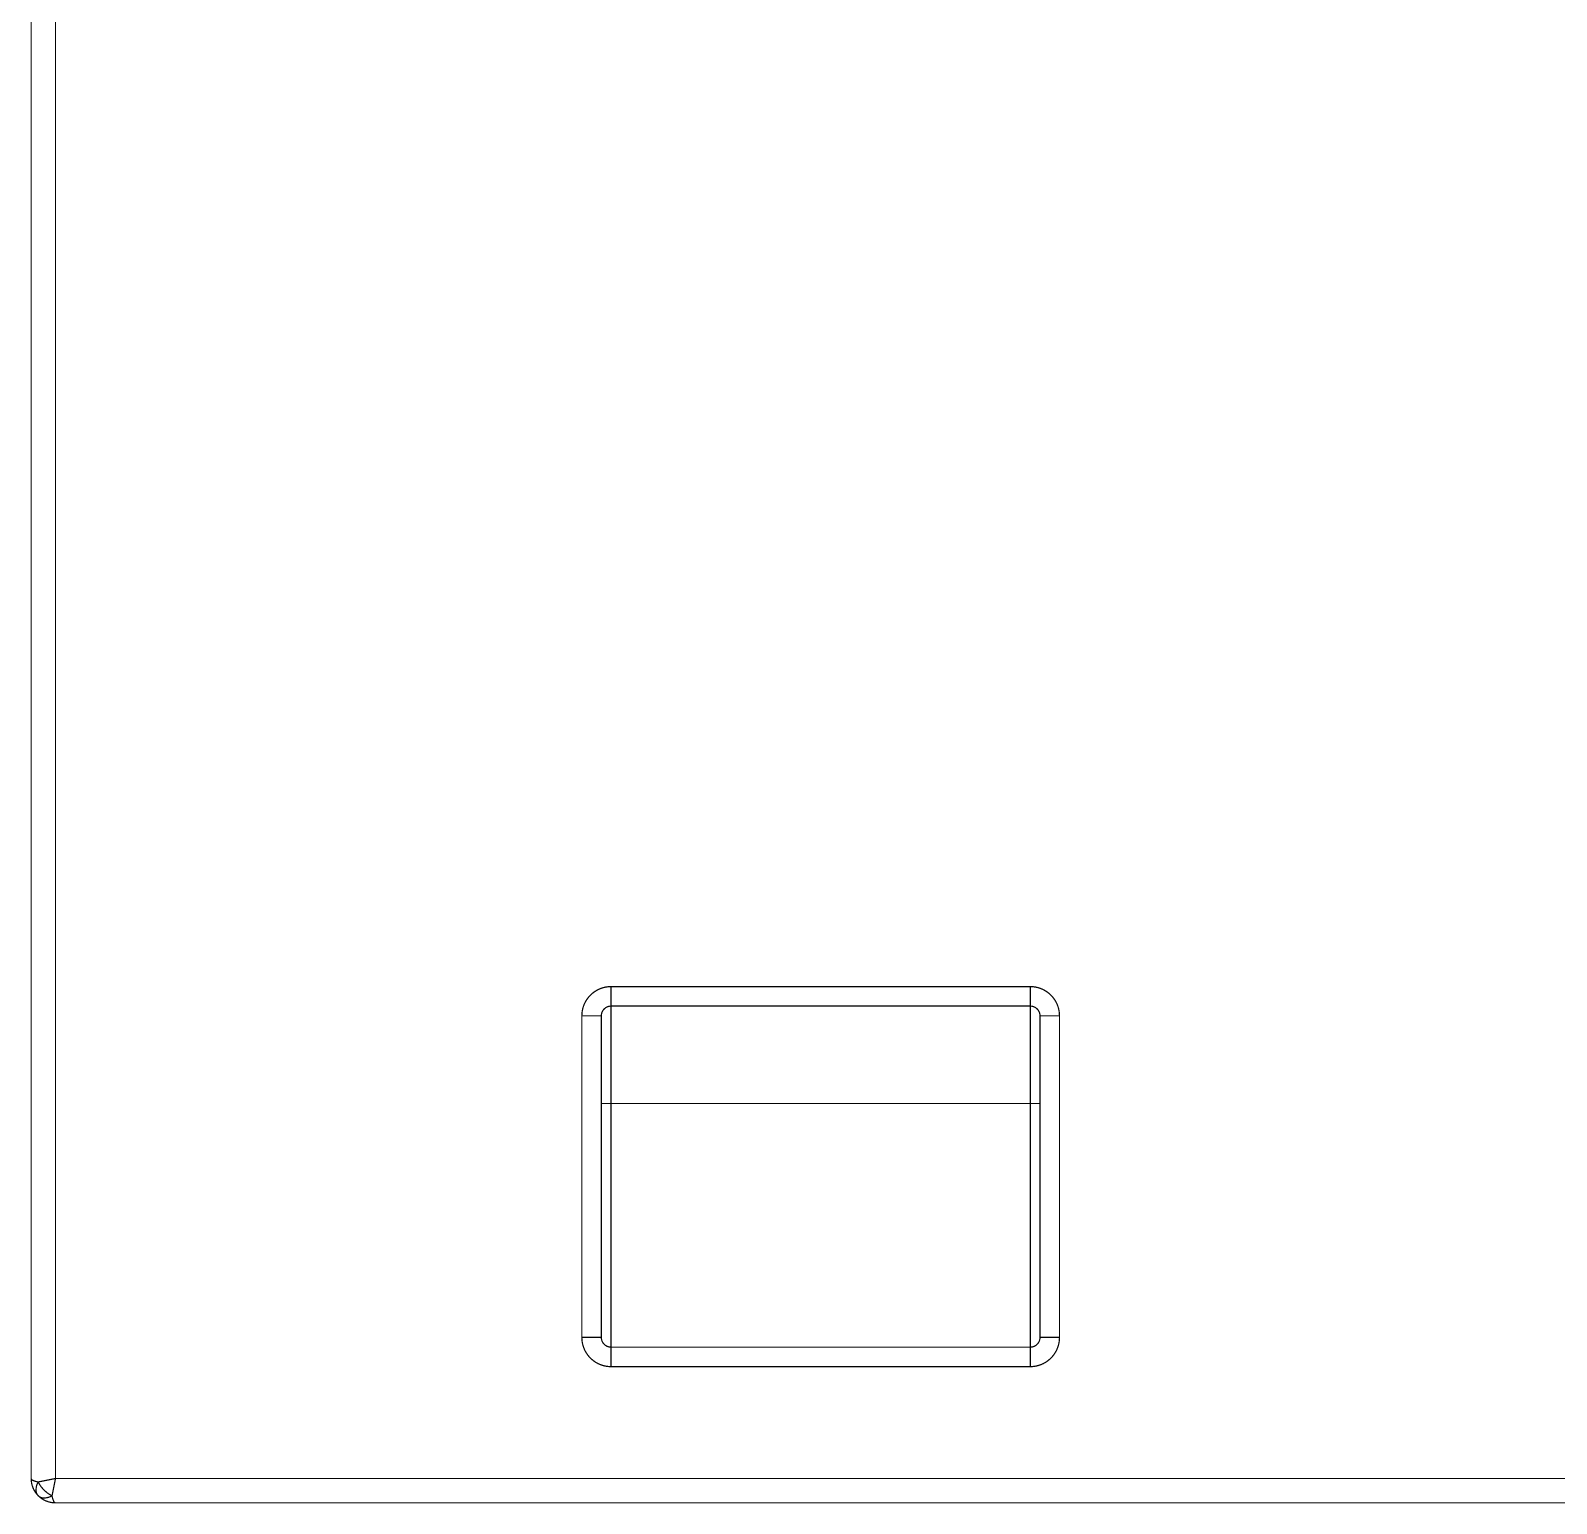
# Model space of a CAD drawing. Header units: inches. Extents: x 0 to 35.2, y -0.7 to 15.9.
# Drawn here: x 22.393 to 23.009, y 2.461 to 3.056 of the extents above; entities that cross this region are included whole.
import ezdxf

# ---------------------------------------------------------------- set-up
doc = ezdxf.new("R2010")
doc.units = ezdxf.units.IN
doc.header["$MEASUREMENT"] = 0
doc.layers.add('Dimensions', color=6, linetype='Continuous')

msp = doc.modelspace()

# ---------------------------------------------------------------- linework, layer by layer
at = {"layer": 'Dimensions', "const_width": 0.0005}
for points in [[(22.3933, 2.47127), (22.3933, 3.43402)], [(22.40314, 2.47127), (22.40314, 3.43855)], [(22.62752, 2.67001), (22.79681, 2.67001)], [(22.62752, 2.66213), (22.62752, 2.67001)], [(22.79681, 2.66213), (22.79681, 2.67001)], [(22.61571, 2.52827), (22.61571, 2.65819)], [(22.61571, 2.65819), (22.62358, 2.65819)], [(22.62358, 2.52827), (22.62358, 2.65819)], [(22.62752, 2.66213), (22.79681, 2.66213)], [(22.62752, 2.62276), (22.62752, 2.66213)], [(22.79681, 2.62276), (22.79681, 2.66213)], [(22.80075, 2.65819), (22.80862, 2.65819)], [(22.80075, 2.52827), (22.80075, 2.65819)], [(22.80862, 2.52827), (22.80862, 2.65819)], [(22.62358, 2.62276), (22.62752, 2.62276)], [(22.62752, 2.62276), (22.79681, 2.62276)], [(22.62752, 2.52434), (22.62752, 2.62276)], [(22.79681, 2.62276), (22.80075, 2.62276)], [(22.79681, 2.52434), (22.79681, 2.62276)], [(22.61571, 2.52827), (22.62358, 2.52827)], [(22.80075, 2.52827), (22.80862, 2.52827)], [(22.62752, 2.51646), (22.62752, 2.52434)], [(22.62752, 2.52434), (22.79681, 2.52434)], [(22.79681, 2.51646), (22.79681, 2.52434)], [(22.62752, 2.51646), (22.79681, 2.51646)], [(22.39612, 2.46987), (22.40314, 2.47127)], [(22.40283, 2.46972), (22.40314, 2.47127)], [(22.40314, 2.47127), (25.72198, 2.47127)], [(22.40173, 2.46425), (22.40224, 2.46676)], [(22.40224, 2.46676), (22.40252, 2.4682)], [(22.40252, 2.4682), (22.40283, 2.46972)], [(22.40314, 2.46143), (23.02319, 2.46143)]]:
    msp.add_lwpolyline(points, dxfattribs=at)
for points in [[(22.61571, 2.65819, -0.414214), (22.62752, 2.67001)], [(22.79681, 2.67001, -0.414214), (22.80862, 2.65819)], [(22.62358, 2.65819, -0.414214), (22.62752, 2.66213)], [(22.79681, 2.66213, -0.414214), (22.80075, 2.65819)], [(22.62752, 2.51646, -0.414214), (22.61571, 2.52827)], [(22.62752, 2.52434, -0.414214), (22.62358, 2.52827)], [(22.80862, 2.52827, -0.414214), (22.79681, 2.51646)], [(22.80075, 2.52827, -0.414214), (22.79681, 2.52434)], [(22.39341, 2.47096, -0.178344), (22.3933, 2.47127)], [(22.39617, 2.4643, -0.196417), (22.3933, 2.47127)], [(22.39376, 2.47066, -0.087318), (22.39341, 2.47096)], [(22.39434, 2.47037, -0.044398), (22.39376, 2.47066)], [(22.39612, 2.46987, -0.04459), (22.39434, 2.47037)], [(22.3953, 2.46609, -0.148264), (22.39612, 2.46987)], [(22.39617, 2.4643, -0.146724), (22.3953, 2.46609)], [(22.40173, 2.46425, -0.155417), (22.39612, 2.46987)], [(22.39795, 2.46344, -0.169479), (22.39617, 2.4643)], [(22.40314, 2.46143, -0.196417), (22.39617, 2.4643)], [(22.39911, 2.46343, -0.056949), (22.39795, 2.46344)], [(22.40173, 2.46425, -0.087028), (22.39911, 2.46343)], [(22.40197, 2.46326, -0.018721), (22.40173, 2.46425)], [(22.40224, 2.46247, -0.026886), (22.40197, 2.46326)], [(22.40253, 2.46189, -0.044396), (22.40224, 2.46247)], [(22.40314, 2.46143, -0.263858), (22.40253, 2.46189)]]:
    msp.add_lwpolyline(points, format="xyb", dxfattribs=at)
at = {"layer": 'Dimensions', "const_width": 0.00025}
for points in [[(22.6274, 2.67001, 1), (22.62765, 2.67001, 1)], [(22.6274, 2.67001, 1), (22.62765, 2.67001, 1)], [(22.6274, 2.67001, 1), (22.62765, 2.67001, 1)], [(22.79669, 2.67001, 1), (22.79694, 2.67001, 1)], [(22.79669, 2.67001, 1), (22.79694, 2.67001, 1)], [(22.79669, 2.67001, 1), (22.79694, 2.67001, 1)], [(22.61558, 2.65819, 1), (22.61583, 2.65819, 1)], [(22.61558, 2.65819, 1), (22.61583, 2.65819, 1)], [(22.61558, 2.65819, 1), (22.61583, 2.65819, 1)], [(22.62346, 2.65819, 1), (22.62371, 2.65819, 1)], [(22.62346, 2.65819, 1), (22.62371, 2.65819, 1)], [(22.62346, 2.65819, 1), (22.62371, 2.65819, 1)], [(22.6274, 2.66213, 1), (22.62765, 2.66213, 1)], [(22.6274, 2.66213, 1), (22.62765, 2.66213, 1)], [(22.6274, 2.66213, 1), (22.62765, 2.66213, 1)], [(22.6274, 2.66213, 1), (22.62765, 2.66213, 1)], [(22.79669, 2.66213, 1), (22.79694, 2.66213, 1)], [(22.79669, 2.66213, 1), (22.79694, 2.66213, 1)], [(22.79669, 2.66213, 1), (22.79694, 2.66213, 1)], [(22.79669, 2.66213, 1), (22.79694, 2.66213, 1)], [(22.80062, 2.65819, 1), (22.80087, 2.65819, 1)], [(22.80062, 2.65819, 1), (22.80087, 2.65819, 1)], [(22.80062, 2.65819, 1), (22.80087, 2.65819, 1)], [(22.8085, 2.65819, 1), (22.80875, 2.65819, 1)], [(22.8085, 2.65819, 1), (22.80875, 2.65819, 1)], [(22.8085, 2.65819, 1), (22.80875, 2.65819, 1)], [(22.62346, 2.62276, 1), (22.62371, 2.62276, 1)], [(22.6274, 2.62276, 1), (22.62765, 2.62276, 1)], [(22.6274, 2.62276, 1), (22.62765, 2.62276, 1)], [(22.6274, 2.62276, 1), (22.62765, 2.62276, 1)], [(22.6274, 2.62276, 1), (22.62765, 2.62276, 1)], [(22.79669, 2.62276, 1), (22.79694, 2.62276, 1)], [(22.79669, 2.62276, 1), (22.79694, 2.62276, 1)], [(22.79669, 2.62276, 1), (22.79694, 2.62276, 1)], [(22.79669, 2.62276, 1), (22.79694, 2.62276, 1)], [(22.80062, 2.62276, 1), (22.80087, 2.62276, 1)], [(22.61558, 2.52827, 1), (22.61583, 2.52827, 1)], [(22.61558, 2.52827, 1), (22.61583, 2.52827, 1)], [(22.61558, 2.52827, 1), (22.61583, 2.52827, 1)], [(22.62346, 2.52827, 1), (22.62371, 2.52827, 1)], [(22.62346, 2.52827, 1), (22.62371, 2.52827, 1)], [(22.62346, 2.52827, 1), (22.62371, 2.52827, 1)], [(22.80062, 2.52827, 1), (22.80087, 2.52827, 1)], [(22.80062, 2.52827, 1), (22.80087, 2.52827, 1)], [(22.80062, 2.52827, 1), (22.80087, 2.52827, 1)], [(22.8085, 2.52827, 1), (22.80875, 2.52827, 1)], [(22.8085, 2.52827, 1), (22.80875, 2.52827, 1)], [(22.8085, 2.52827, 1), (22.80875, 2.52827, 1)], [(22.6274, 2.52434, 1), (22.62765, 2.52434, 1)], [(22.6274, 2.52434, 1), (22.62765, 2.52434, 1)], [(22.6274, 2.52434, 1), (22.62765, 2.52434, 1)], [(22.6274, 2.52434, 1), (22.62765, 2.52434, 1)], [(22.79669, 2.52434, 1), (22.79694, 2.52434, 1)], [(22.79669, 2.52434, 1), (22.79694, 2.52434, 1)], [(22.79669, 2.52434, 1), (22.79694, 2.52434, 1)], [(22.79669, 2.52434, 1), (22.79694, 2.52434, 1)], [(22.6274, 2.51646, 1), (22.62765, 2.51646, 1)], [(22.6274, 2.51646, 1), (22.62765, 2.51646, 1)], [(22.6274, 2.51646, 1), (22.62765, 2.51646, 1)], [(22.79669, 2.51646, 1), (22.79694, 2.51646, 1)], [(22.79669, 2.51646, 1), (22.79694, 2.51646, 1)], [(22.79669, 2.51646, 1), (22.79694, 2.51646, 1)], [(22.39317, 2.47127, 1), (22.39342, 2.47127, 1)], [(22.39317, 2.47127, 1), (22.39342, 2.47127, 1)], [(22.39317, 2.47127, 1), (22.39342, 2.47127, 1)], [(22.40301, 2.47127, 1), (22.40326, 2.47127, 1)], [(22.40301, 2.47127, 1), (22.40326, 2.47127, 1)], [(22.40301, 2.47127, 1), (22.40326, 2.47127, 1)], [(22.40301, 2.47127, 1), (22.40326, 2.47127, 1)], [(22.39328, 2.47096, 1), (22.39353, 2.47096, 1)], [(22.39328, 2.47096, 1), (22.39353, 2.47096, 1)], [(22.39363, 2.47066, 1), (22.39388, 2.47066, 1)], [(22.39363, 2.47066, 1), (22.39388, 2.47066, 1)], [(22.39421, 2.47037, 1), (22.39446, 2.47037, 1)], [(22.39421, 2.47037, 1), (22.39446, 2.47037, 1)], [(22.39518, 2.46609, 1), (22.39543, 2.46609, 1)], [(22.39518, 2.46609, 1), (22.39543, 2.46609, 1)], [(22.39599, 2.46987, 1), (22.39624, 2.46987, 1)], [(22.39599, 2.46987, 1), (22.39624, 2.46987, 1)], [(22.39599, 2.46987, 1), (22.39624, 2.46987, 1)], [(22.39599, 2.46987, 1), (22.39624, 2.46987, 1)], [(22.40211, 2.46676, 1), (22.40236, 2.46676, 1)], [(22.40211, 2.46676, 1), (22.40236, 2.46676, 1)], [(22.4024, 2.4682, 1), (22.40265, 2.4682, 1)], [(22.4024, 2.4682, 1), (22.40265, 2.4682, 1)], [(22.4027, 2.46972, 1), (22.40295, 2.46972, 1)], [(22.4027, 2.46972, 1), (22.40295, 2.46972, 1)], [(22.39604, 2.4643, 1), (22.39629, 2.4643, 1)], [(22.39604, 2.4643, 1), (22.39629, 2.4643, 1)], [(22.39604, 2.4643, 1), (22.39629, 2.4643, 1)], [(22.39604, 2.4643, 1), (22.39629, 2.4643, 1)], [(22.39783, 2.46344, 1), (22.39808, 2.46344, 1)], [(22.39783, 2.46344, 1), (22.39808, 2.46344, 1)], [(22.39899, 2.46343, 1), (22.39924, 2.46343, 1)], [(22.39899, 2.46343, 1), (22.39924, 2.46343, 1)], [(22.40161, 2.46425, 1), (22.40186, 2.46425, 1)], [(22.40161, 2.46425, 1), (22.40186, 2.46425, 1)], [(22.40161, 2.46425, 1), (22.40186, 2.46425, 1)], [(22.40161, 2.46425, 1), (22.40186, 2.46425, 1)], [(22.40185, 2.46326, 1), (22.4021, 2.46326, 1)], [(22.40185, 2.46326, 1), (22.4021, 2.46326, 1)], [(22.40211, 2.46247, 1), (22.40236, 2.46247, 1)], [(22.40211, 2.46247, 1), (22.40236, 2.46247, 1)], [(22.4024, 2.46189, 1), (22.40265, 2.46189, 1)], [(22.4024, 2.46189, 1), (22.40265, 2.46189, 1)], [(22.40301, 2.46143, 1), (22.40326, 2.46143, 1)], [(22.40301, 2.46143, 1), (22.40326, 2.46143, 1)], [(22.40301, 2.46143, 1), (22.40326, 2.46143, 1)]]:
    msp.add_lwpolyline(points, format="xyb", close=True, dxfattribs=at)

doc.saveas('drawing.dxf')
